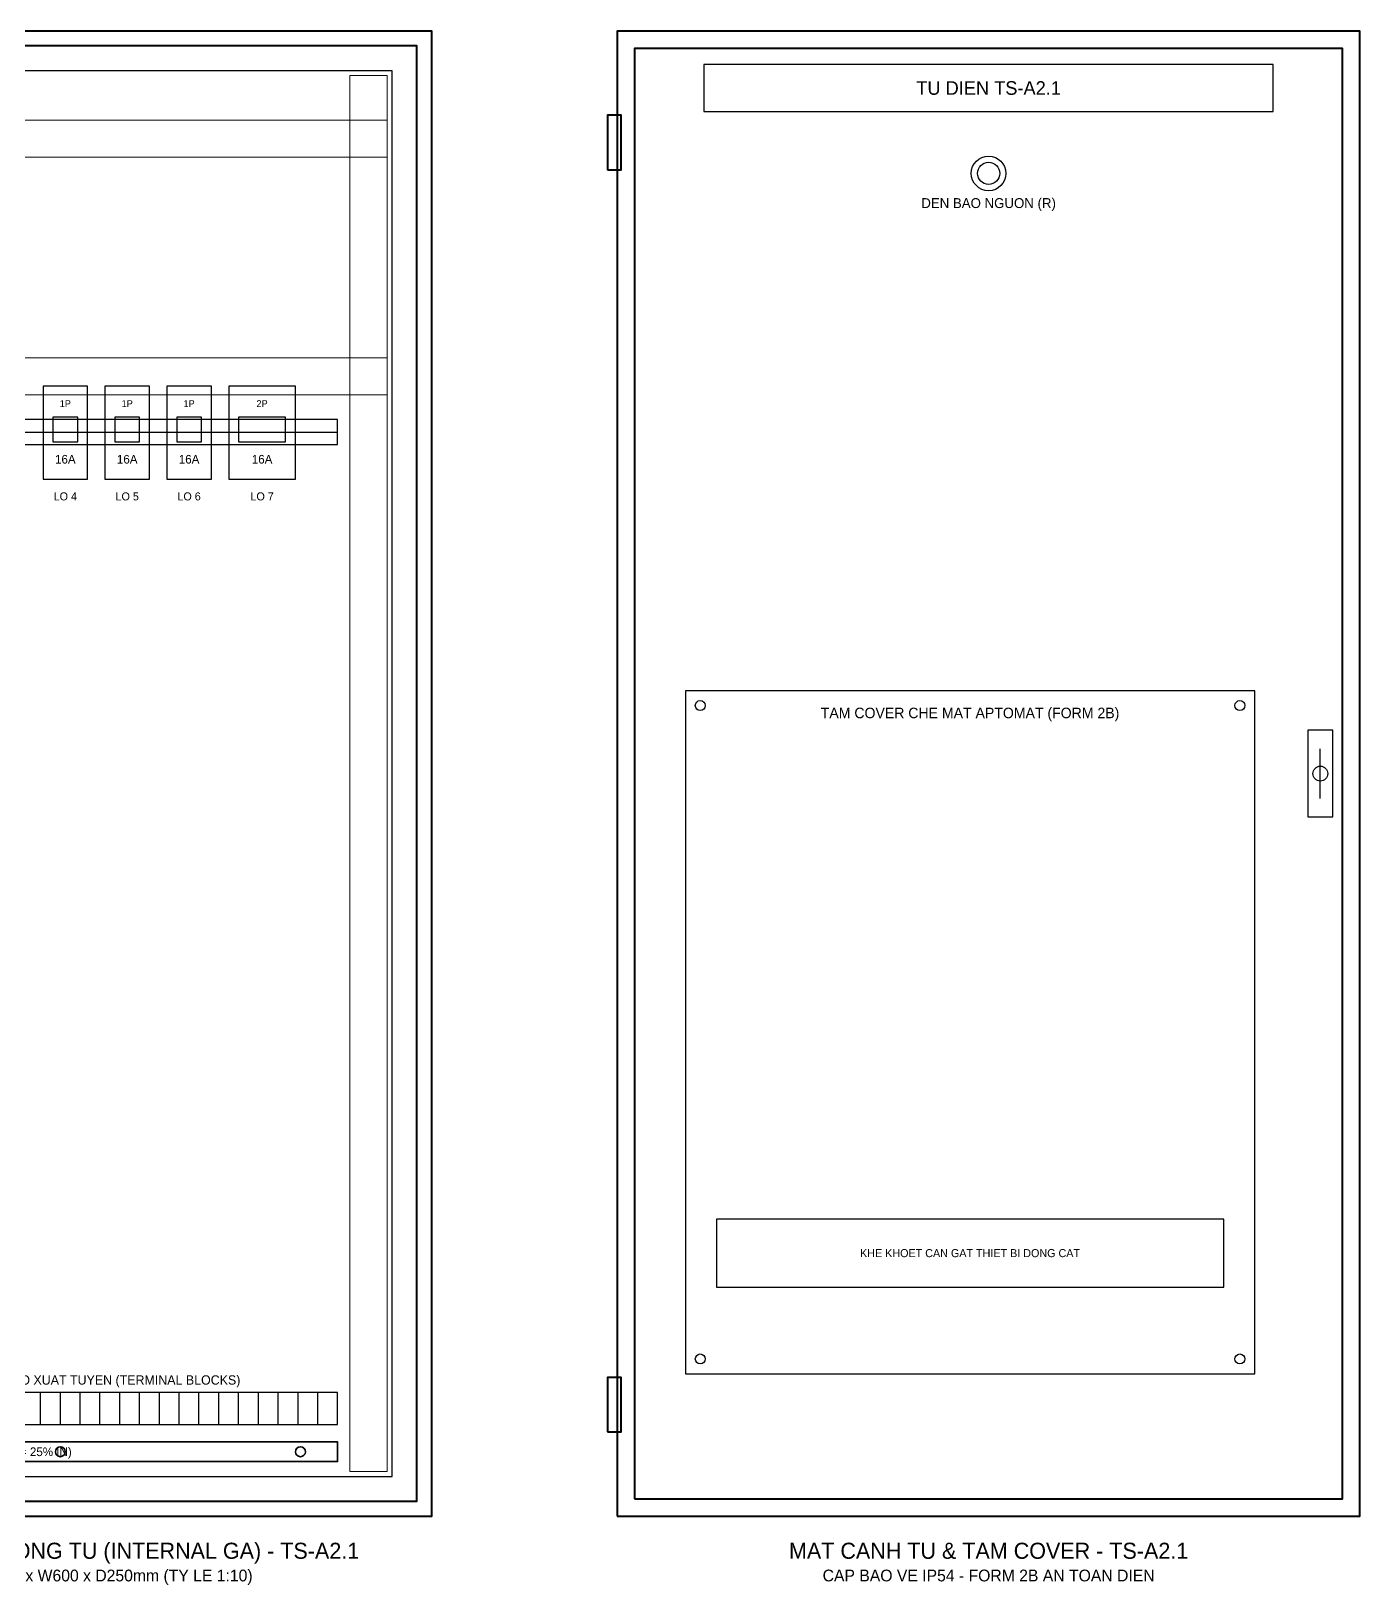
# Model space of a CAD drawing. Header units: metres. Extents: x 100 to 13750, y 44 to 1700.
# Drawn here: x 5976 to 7050, y 44 to 1300 of the extents above; entities that cross this region are included whole.
import ezdxf
from ezdxf.enums import TextEntityAlignment as Align

# ---------------------------------------------------------------- set-up
doc = ezdxf.new("R2010")
doc.units = ezdxf.units.M
for name, color, linetype, lineweight in [('0_COPPER', 3, 'Continuous', 35), ('0_DEVICES', 7, 'Continuous', 30), ('0_DUCTS', 8, 'Continuous', 18), ('0_FRAME', 6, 'Continuous', 40), ('0_PLATE', 4, 'Continuous', 25), ('0_TEXT', 7, 'Continuous', 20), ('0_TEXT_TITLE', 3, 'Continuous', 30)]:
    doc.layers.add(name, color=color, linetype=linetype, lineweight=lineweight)

msp = doc.modelspace()

# ---------------------------------------------------------------- linework, layer by layer
at = {"layer": '0_COPPER', "color": 3}
msp.add_lwpolyline([(5776, 144), (6224, 144), (6224, 160), (5776, 160), (5776, 144)], close=True, dxfattribs=at)
for centre in [(6000, 152), (6194, 152)]:
    msp.add_circle(centre, 4, dxfattribs=at)
at = {"layer": '0_DEVICES'}
for p, q in [((7018, 680), (7018, 720)), ((5984, 174), (5984, 200)), ((6000, 174), (6000, 200)), ((6016, 174), (6016, 200)), ((6032, 174), (6032, 200)), ((6048, 174), (6048, 200)), ((6064, 174), (6064, 200)), ((6080, 174), (6080, 200)), ((6096, 174), (6096, 200)), ((6112, 174), (6112, 200)), ((6128, 174), (6128, 200)), ((6144, 174), (6144, 200)), ((6160, 174), (6160, 200)), ((6176, 174), (6176, 200)), ((6192, 174), (6192, 200)), ((6208, 174), (6208, 200))]:
    msp.add_line(p, q, dxfattribs=at)
for points in [[(5986, 938), (6022, 938), (6022, 1013), (5986, 1013), (5986, 938)], [(6036, 938), (6072, 938), (6072, 1013), (6036, 1013), (6036, 938)], [(6086, 938), (6122, 938), (6122, 1013), (6086, 1013), (6086, 938)], [(6136, 938), (6190, 938), (6190, 1013), (6136, 1013), (6136, 938)], [(5994, 968), (6014, 968), (6014, 988), (5994, 988), (5994, 968)], [(6044, 968), (6064, 968), (6064, 988), (6044, 988), (6044, 968)], [(6094, 968), (6114, 968), (6114, 988), (6094, 988), (6094, 968)], [(6144, 968), (6182, 968), (6182, 988), (6144, 988), (6144, 968)], [(7008, 665), (7028, 665), (7028, 735), (7008, 735), (7008, 665)], [(6530, 285), (6940, 285), (6940, 340), (6530, 340), (6530, 285)], [(5776, 174), (6224, 174), (6224, 200), (5776, 200), (5776, 174)]]:
    msp.add_lwpolyline(points, close=True, dxfattribs=at)
at = {"layer": '0_DEVICES', "color": 1}
for radius in [14, 9]:
    msp.add_circle((6750, 1185), radius, dxfattribs=at)
at = {"layer": '0_DEVICES'}
msp.add_circle((7018, 700), 6, dxfattribs=at)
at = {"layer": '0_DUCTS'}
for points in [[(6234, 136), (6264, 136), (6264, 1264), (6234, 1264), (6234, 136)], [(5736, 1198), (6264, 1198), (6264, 1228), (5736, 1228), (5736, 1198)], [(5736, 1006), (6264, 1006), (6264, 1036), (5736, 1036), (5736, 1006)]]:
    msp.add_lwpolyline(points, close=True, dxfattribs=at)
at = {"layer": '0_FRAME'}
for points in [[(5700, 100), (6300, 100), (6300, 1300), (5700, 1300), (5700, 100)], [(6450, 100), (7050, 100), (7050, 1300), (6450, 1300), (6450, 100)], [(5712, 112), (6288, 112), (6288, 1288), (5712, 1288), (5712, 112)], [(6464, 114), (7036, 114), (7036, 1286), (6464, 1286), (6464, 114)], [(6442, 1188), (6453, 1188), (6453, 1232), (6442, 1232), (6442, 1188)], [(6442, 168), (6453, 168), (6453, 212), (6442, 212), (6442, 168)]]:
    msp.add_lwpolyline(points, close=True, dxfattribs=at)
at = {"layer": '0_PLATE'}
msp.add_line((5776, 976), (6224, 976), dxfattribs=at)
at = {"layer": '0_PLATE', "color": 4}
for points in [[(6520, 1235), (6980, 1235), (6980, 1273), (6520, 1273), (6520, 1235)], [(6505, 215), (6965, 215), (6965, 767), (6505, 767), (6505, 215)]]:
    msp.add_lwpolyline(points, close=True, dxfattribs=at)
at = {"layer": '0_PLATE'}
for points in [[(5732, 132), (6268, 132), (6268, 1268), (5732, 1268), (5732, 132)], [(5776, 966), (6224, 966), (6224, 986), (5776, 986), (5776, 966)]]:
    msp.add_lwpolyline(points, close=True, dxfattribs=at)
at = {"layer": '0_PLATE', "color": 4}
for centre in [(6517, 755), (6953, 755), (6517, 227), (6953, 227)]:
    msp.add_circle(centre, 4, dxfattribs=at)

# ---------------------------------------------------------------- texts
at = {"layer": '0_COPPER', "color": 3}
msp.add_text('THANH DONG TIEP DIA COPPER PE (E = 25% IN)', height=7, dxfattribs=at).set_placement((5791, 152), align=Align.MIDDLE_LEFT)
at = {"layer": '0_TEXT'}
for s, height, p in [('DEN BAO NGUON (R)', 8, (6750, 1161)), ('1P', 5.5, (6004, 999)), ('1P', 5.5, (6054, 999)), ('1P', 5.5, (6104, 999)), ('2P', 5.5, (6163, 999)), ('TAM COVER CHE MAT APTOMAT (FORM 2B)', 8.5, (6735, 749)), ('KHE KHOET CAN GAT THIET BI DONG CAT', 6.5, (6735, 312.5)), ('HANG CAU DAU DOMINO XUAT TUYEN (TERMINAL BLOCKS)', 7.5, (6000, 210)), ('KICH THUOC: H1200 x W600 x D250mm (TY LE 1:10)', 9.5, (6000, 52)), ('CAP BAO VE IP54 - FORM 2B AN TOAN DIEN', 9.5, (6750, 52))]:
    msp.add_text(s, height=height, dxfattribs=at).set_placement(p, align=Align.MIDDLE_CENTER)
at = {"layer": '0_TEXT_TITLE', "color": 3}
msp.add_text('TU DIEN TS-A2.1', height=11, dxfattribs=at).set_placement((6750, 1254), align=Align.MIDDLE_CENTER)
at = {"layer": '0_TEXT_TITLE'}
for s, height, p in [('16A', 7, (6004, 954)), ('16A', 7, (6054, 954)), ('16A', 7, (6104, 954)), ('16A', 7, (6163, 954)), ('LO 4', 6.5, (6004, 924)), ('LO 5', 6.5, (6054, 924)), ('LO 6', 6.5, (6104, 924)), ('LO 7', 6.5, (6163, 924)), ('MAT BO TRI THIET BI TRONG TU (INTERNAL GA) - TS-A2.1', 13, (6000, 72)), ('MAT CANH TU & TAM COVER - TS-A2.1', 13, (6750, 72))]:
    msp.add_text(s, height=height, dxfattribs=at).set_placement(p, align=Align.MIDDLE_CENTER)

doc.saveas('drawing.dxf')
